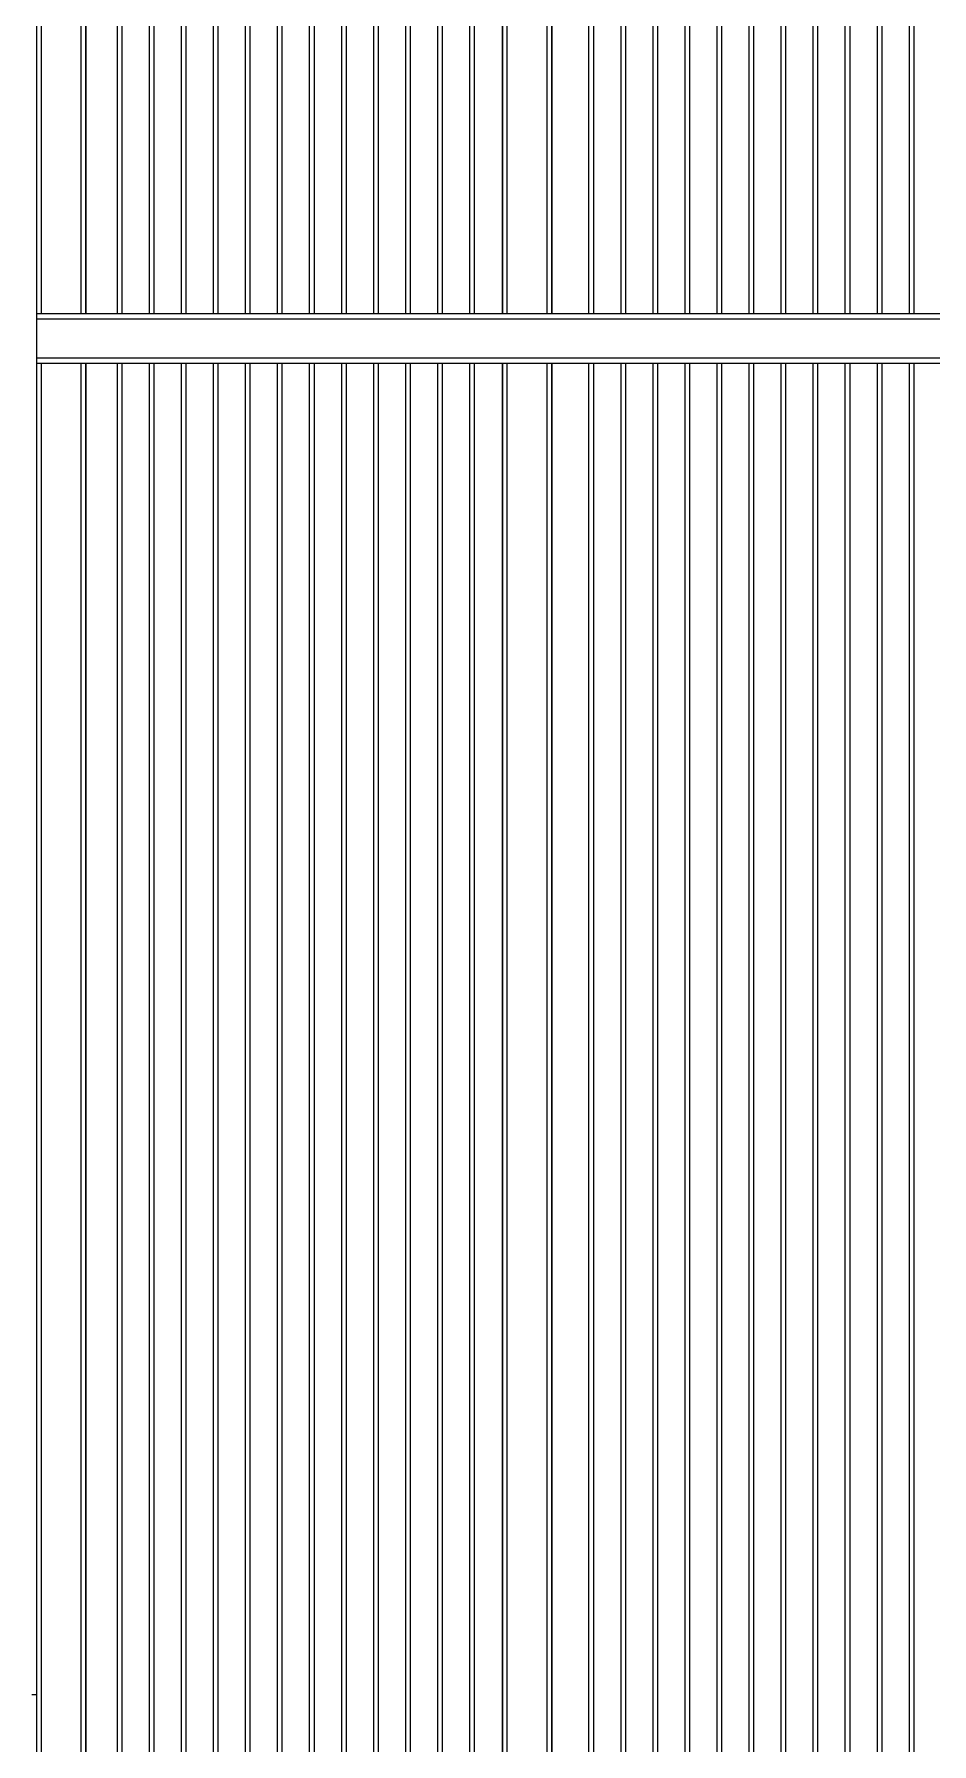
# Model space of a CAD drawing. Header units: millimetres. Extents: x 3774 to 718460, y -768339 to 192544.
# Drawn here: x 365658 to 367479, y -754764 to -751297 of the extents above; entities that cross this region are included whole.
import ezdxf

# ---------------------------------------------------------------- set-up
doc = ezdxf.new("R2010")
doc.units = ezdxf.units.MM
doc.set_wipeout_variables(frame=1)
for name, pattern in [('TA_GL_000.70000', [1.925, 0.7, -0.175, 0.175, -0.175, 0.7]), ('XKITLINE00', [0]), ('XKITLINE02', [4, 2, -2])]:
    doc.linetypes.add(name, pattern=pattern)
for name, color, linetype in [('000 - 0_SYM_DWG_GRIDLINE_MAIN_COLOR_251', 7, 'Continuous'), ('010 - ASPG_EXTR_MAIN_COLOR_2', 7, 'Continuous'), ('010 - ASPG_EXTR_WIPEOUT_', 7, 'Continuous'), ('010 - ASPG_FRAMING_MAIN_COLOR_1', 7, 'Continuous'), ('010 - ASPG_FRAMING_MAIN_COLOR_2', 7, 'Continuous'), ('010 - ASPG_FRAMING_SUB_COLOR_2', 7, 'Continuous'), ('010 - ASPG_FRAMING_WIPEOUT_', 7, 'Continuous')]:
    doc.layers.add(name, color=color, linetype=linetype)
doc.layers.add('Bolt', color=7, linetype='Continuous', lineweight=0)
doc.layers.add('Part', color=7, linetype='Continuous', lineweight=0)
doc.styles.add('TA', font='', dxfattribs={"height": 4.5})
doc.styles.get('TA').set_extended_font_data('Cordia New')

# ---------------------------------------------------------------- blocks, each defined once
blk = doc.blocks.new('*U5902')
at = {"layer": '000 - 0_SYM_DWG_GRIDLINE_MAIN_COLOR_251', "color": 7, "linetype": 'ByBlock', "ltscale": 5}
blk.add_line((10, 0), (-759, 0), dxfattribs=at)
at = {"color": 7, "style": 'TA', "flags": 1}
blk.add_attdef('LOCATION', (6, -6), '', height=4.5, rotation=270, dxfattribs=at)
blk = doc.blocks.new('W-1-PP19-SE-ENT3_20260407-104913_PP19_ENT3_ELE1_DIMS_1')
at = {"layer": '000 - 0_SYM_DWG_GRIDLINE_MAIN_COLOR_251', "color": 7, "linetype": 'TA_GL_000.70000', "xscale": 50.00000000000003, "yscale": 50.00000000000003, "zscale": 50.00000000000003, "rotation": 180}
for p in [(-27800, 114550), (-27800, 111800)]:
    blk.add_blockref('*U5902', p, dxfattribs=at)
blk = doc.blocks.new('*A13134195')
at = {"layer": 'Part', "color": 7, "linetype": 'XKITLINE00', "lineweight": 0}
for p in [(2411.275963, -82.453462), (2423.369525, -86.453462)]:
    blk.add_line(p, (2423.369525, -82.453462), dxfattribs=at)
blk = doc.blocks.new('*A13344216')
at = {"layer": 'Part', "color": 7, "linetype": 'XKITLINE00', "lineweight": 0}
for p, q in [((2423.369525, -124.453462), (2423.369525, -78.053462)), ((2423.369525, -78.053462), (2425.769525, -78.053462)), ((2425.769525, -124.453462), (2425.769525, -78.053462))]:
    blk.add_line(p, q, dxfattribs=at)
blk = doc.blocks.new('*A18514733')
at = {"layer": 'Part', "color": 7, "linetype": 'XKITLINE00', "lineweight": 0}
for p, q in [((2423.369525, -78.053462), (2423.369525, -33.653462)), ((2425.769525, -78.053462), (2425.769525, -33.653462)), ((2423.369525, -78.053462), (2425.769525, -78.053462))]:
    blk.add_line(p, q, dxfattribs=at)
blk = doc.blocks.new('*A18524734')
at = {"layer": 'Part', "color": 7, "linetype": 'XKITLINE00', "lineweight": 0}
for p, q in [((2420.569603, -56.053462), (2420.569603, -44.621462)), ((2421.369603, -56.053462), (2421.369603, -44.621462)), ((2420.569603, -68.053462), (2420.569603, -56.621462)), ((2421.369603, -68.053462), (2421.369603, -56.621462)), ((2420.569603, -80.053462), (2420.569603, -68.621462)), ((2421.369603, -80.053462), (2421.369603, -68.621462)), ((2420.569603, -82.133462), (2420.569603, -80.621462)), ((2421.369603, -82.133462), (2421.369603, -80.621462)), ((2420.569603, -82.133462), (2421.369603, -82.133462))]:
    blk.add_line(p, q, dxfattribs=at)
blk = doc.blocks.new('*A18534735')
at = {"layer": 'Part', "color": 7, "linetype": 'XKITLINE00', "lineweight": 0}
for p, q in [((2413.369603, -56.053462), (2413.369603, -44.621462)), ((2414.169603, -56.053462), (2414.169603, -44.621462)), ((2413.369603, -68.053462), (2413.369603, -56.621462)), ((2414.169603, -68.053462), (2414.169603, -56.621462)), ((2413.369603, -80.053462), (2413.369603, -68.621462)), ((2414.169603, -80.053462), (2414.169603, -68.621462)), ((2413.369603, -82.133462), (2413.369603, -80.621462)), ((2414.169603, -82.133462), (2414.169603, -80.621462)), ((2413.369603, -82.133462), (2414.169603, -82.133462))]:
    blk.add_line(p, q, dxfattribs=at)
blk = doc.blocks.new('*A18544736')
at = {"layer": 'Part', "color": 7, "linetype": 'XKITLINE00', "lineweight": 0}
for p, q in [((2423.209518, -80.053462), (2411.609569, -80.053462)), ((2411.609569, -80.573462), (2411.609569, -80.053462)), ((2423.209518, -80.573462), (2423.209518, -80.053462)), ((2423.209518, -80.573462), (2411.609569, -80.573462))]:
    blk.add_line(p, q, dxfattribs=at)
blk = doc.blocks.new('*A18564738')
at = {"layer": 'Part', "color": 7, "linetype": 'XKITLINE00', "lineweight": 0}
for p, q in [((2420.569603, -80.573462), (2420.569603, -80.621462)), ((2420.569603, -80.621462), (2421.369603, -80.621462)), ((2421.369603, -80.621462), (2421.369603, -80.573462))]:
    blk.add_line(p, q, dxfattribs=at)
blk = doc.blocks.new('*A18574739')
at = {"layer": 'Part', "color": 7, "linetype": 'XKITLINE00', "lineweight": 0}
for p, q in [((2420.945603, -81.421462), (2420.945603, -80.621462)), ((2420.945603, -80.621462), (2420.993603, -80.621462)), ((2420.993603, -81.421462), (2420.993603, -80.621462)), ((2420.945603, -80.861462), (2420.993603, -80.861462)), ((2420.945603, -81.421462), (2420.993603, -81.421462))]:
    blk.add_line(p, q, dxfattribs=at)
blk = doc.blocks.new('*A18584740')
at = {"layer": 'Part', "color": 7, "linetype": 'XKITLINE00', "lineweight": 0}
for p, q in [((2420.905603, -82.173462), (2420.465603, -82.173462)), ((2420.465603, -82.173462), (2420.465603, -82.213462)), ((2420.905603, -82.133462), (2420.905603, -82.173462)), ((2420.945603, -82.213462), (2420.945603, -82.133462))]:
    blk.add_line(p, q, dxfattribs=at)
blk = doc.blocks.new('*A18594741')
at = {"layer": 'Part', "color": 7, "linetype": 'XKITLINE00', "lineweight": 0}
for p, q in [((2419.929603, -82.453462), (2420.089603, -82.293462)), ((2420.089603, -82.293462), (2421.849603, -82.293462)), ((2421.849603, -82.293462), (2422.009603, -82.453462))]:
    blk.add_line(p, q, dxfattribs=at)
blk = doc.blocks.new('*A18604742')
at = {"layer": 'Part', "color": 7, "linetype": 'XKITLINE00', "lineweight": 0}
for p, q in [((2421.849603, -82.213462), (2420.089603, -82.213462)), ((2420.089603, -82.213462), (2420.089603, -82.293462)), ((2421.849603, -82.293462), (2420.089603, -82.293462)), ((2421.849603, -82.213462), (2421.849603, -82.293462))]:
    blk.add_line(p, q, dxfattribs=at)
blk = doc.blocks.new('*A18614743')
at = {"layer": 'Part', "color": 7, "linetype": 'XKITLINE00', "lineweight": 0}
for p, q in [((2413.745603, -81.421462), (2413.745603, -80.621462)), ((2413.745603, -80.621462), (2413.793603, -80.621462)), ((2413.793603, -81.421462), (2413.793603, -80.621462)), ((2413.745603, -80.861462), (2413.793603, -80.861462)), ((2413.745603, -81.421462), (2413.793603, -81.421462))]:
    blk.add_line(p, q, dxfattribs=at)
blk = doc.blocks.new('*A18624744')
at = {"layer": 'Part', "color": 7, "linetype": 'XKITLINE00', "lineweight": 0}
for p, q in [((2413.369603, -80.573462), (2413.369603, -80.621462)), ((2413.369603, -80.621462), (2414.169603, -80.621462)), ((2414.169603, -80.621462), (2414.169603, -80.573462))]:
    blk.add_line(p, q, dxfattribs=at)
blk = doc.blocks.new('*A18644746')
at = {"layer": 'Part', "color": 7, "linetype": 'XKITLINE00', "lineweight": 0}
for p, q in [((2413.705603, -82.173462), (2413.265603, -82.173462)), ((2413.265603, -82.173462), (2413.265603, -82.213462)), ((2413.705603, -82.133462), (2413.705603, -82.173462)), ((2413.745603, -82.213462), (2413.745603, -82.133462))]:
    blk.add_line(p, q, dxfattribs=at)
blk = doc.blocks.new('*A18654747')
at = {"layer": 'Part', "color": 7, "linetype": 'XKITLINE00', "lineweight": 0}
for p, q in [((2412.729603, -82.453462), (2412.889603, -82.293462)), ((2412.889603, -82.293462), (2414.649603, -82.293462)), ((2414.649603, -82.293462), (2414.809603, -82.453462))]:
    blk.add_line(p, q, dxfattribs=at)
blk = doc.blocks.new('*A18664748')
at = {"layer": 'Part', "color": 7, "linetype": 'XKITLINE00', "lineweight": 0}
for p, q in [((2414.649603, -82.213462), (2412.889603, -82.213462)), ((2412.889603, -82.213462), (2412.889603, -82.293462)), ((2414.649603, -82.293462), (2412.889603, -82.293462)), ((2414.649603, -82.213462), (2414.649603, -82.293462))]:
    blk.add_line(p, q, dxfattribs=at)
blk = doc.blocks.new('*A18694751')
at = {"layer": 'Part', "color": 7, "linetype": 'XKITLINE00', "lineweight": 0}
for p, q in [((2423.209518, -68.053462), (2411.609569, -68.053462)), ((2411.609569, -68.573462), (2411.609569, -68.053462)), ((2423.209518, -68.573462), (2423.209518, -68.053462)), ((2423.209518, -68.573462), (2411.609569, -68.573462))]:
    blk.add_line(p, q, dxfattribs=at)
blk = doc.blocks.new('*A18704752')
at = {"layer": 'Part', "color": 7, "linetype": 'XKITLINE00', "lineweight": 0}
for p, q in [((2420.569603, -68.573462), (2420.569603, -68.621462)), ((2420.569603, -68.621462), (2421.369603, -68.621462)), ((2421.369603, -68.621462), (2421.369603, -68.573462))]:
    blk.add_line(p, q, dxfattribs=at)
blk = doc.blocks.new('*A18714753')
at = {"layer": 'Part', "color": 7, "linetype": 'XKITLINE00', "lineweight": 0}
for p, q in [((2420.945603, -69.421462), (2420.945603, -68.621462)), ((2420.945603, -68.621462), (2420.993603, -68.621462)), ((2420.993603, -69.421462), (2420.993603, -68.621462)), ((2420.945603, -68.861462), (2420.993603, -68.861462)), ((2420.945603, -69.421462), (2420.993603, -69.421462))]:
    blk.add_line(p, q, dxfattribs=at)
blk = doc.blocks.new('*A18724754')
at = {"layer": 'Part', "color": 7, "linetype": 'XKITLINE00', "lineweight": 0}
for p, q in [((2413.745603, -69.421462), (2413.745603, -68.621462)), ((2413.745603, -68.621462), (2413.793603, -68.621462)), ((2413.793603, -69.421462), (2413.793603, -68.621462)), ((2413.745603, -68.861462), (2413.793603, -68.861462)), ((2413.745603, -69.421462), (2413.793603, -69.421462))]:
    blk.add_line(p, q, dxfattribs=at)
blk = doc.blocks.new('*A18734755')
at = {"layer": 'Part', "color": 7, "linetype": 'XKITLINE00', "lineweight": 0}
for p, q in [((2413.369603, -68.573462), (2413.369603, -68.621462)), ((2413.369603, -68.621462), (2414.169603, -68.621462)), ((2414.169603, -68.621462), (2414.169603, -68.573462))]:
    blk.add_line(p, q, dxfattribs=at)
blk = doc.blocks.new('*A18874769')
at = {"layer": 'Bolt', "color": 7, "linetype": 'XKITLINE02', "lineweight": 0}
for p, q in [((2425.249524, -80.684822), (2425.249524, -80.341462)), ((2425.249524, -80.684822), (2425.249524, -80.341462)), ((2425.073524, -80.621462), (2425.073524, -80.573462)), ((2425.073524, -80.621462), (2425.073524, -80.573462)), ((2425.193524, -80.573462), (2425.193524, -80.525462)), ((2425.193524, -80.573462), (2425.193524, -80.525462)), ((2425.305524, -80.573462), (2425.305524, -80.525462)), ((2425.305524, -80.573462), (2425.305524, -80.525462)), ((2425.425524, -80.621462), (2425.425524, -80.573462)), ((2425.425524, -80.621462), (2425.425524, -80.573462))]:
    blk.add_line(p, q, dxfattribs=at)
blk = doc.blocks.new('*A18884770')
at = {"layer": 'Bolt', "color": 7, "linetype": 'XKITLINE02', "lineweight": 0}
for p, q in [((2424.369524, -82.356822), (2424.369524, -82.013462)), ((2424.369524, -82.356822), (2424.369524, -82.013462)), ((2424.193524, -82.293462), (2424.193524, -82.213462)), ((2424.193524, -82.293462), (2424.193524, -82.213462)), ((2424.545524, -82.293462), (2424.545524, -82.213462)), ((2424.545524, -82.293462), (2424.545524, -82.213462))]:
    blk.add_line(p, q, dxfattribs=at)
blk = doc.blocks.new('*A18894771')
at = {"layer": 'Bolt', "color": 7, "linetype": 'XKITLINE00', "lineweight": 0}
for p, q in [((2424.257524, -81.933462), (2424.332116, -81.933462)), ((2424.369524, -81.821462), (2424.369524, -81.896054)), ((2424.369524, -82.045462), (2424.369524, -81.97087)), ((2424.481524, -81.933462), (2424.406932, -81.933462))]:
    blk.add_line(p, q, dxfattribs=at)
blk = doc.blocks.new('*A18904772')
at = {"layer": 'Bolt', "color": 7, "linetype": 'XKITLINE02', "lineweight": 0}
for p, q in [((2425.249527, -80.684822), (2425.249527, -80.341462)), ((2425.249527, -80.684822), (2425.249527, -80.341462)), ((2425.073527, -80.621462), (2425.073527, -80.573462)), ((2425.073527, -80.621462), (2425.073527, -80.573462)), ((2425.193527, -80.573462), (2425.193527, -80.525462)), ((2425.193527, -80.573462), (2425.193527, -80.525462)), ((2425.305527, -80.573462), (2425.305527, -80.525462)), ((2425.305527, -80.573462), (2425.305527, -80.525462)), ((2425.425527, -80.621462), (2425.425527, -80.573462)), ((2425.425527, -80.621462), (2425.425527, -80.573462))]:
    blk.add_line(p, q, dxfattribs=at)
blk = doc.blocks.new('*A18914773')
at = {"layer": 'Bolt'}
for points in [[(2420.674, -80.573), (2420.674, -80.525), (2420.786, -80.525), (2420.786, -80.573)], [(2420.674, -80.621), (2420.674, -80.573), (2420.786, -80.573), (2420.786, -80.621)], [(2421.154, -80.573), (2421.154, -80.525), (2421.266, -80.525), (2421.266, -80.573)], [(2421.154, -80.621), (2421.154, -80.573), (2421.266, -80.573), (2421.266, -80.621)]]:
    blk.add_hatch(color=7, dxfattribs=at).paths.add_polyline_path(points, flags=17)
at = {"layer": 'Bolt', "color": 7, "linetype": 'XKITLINE00', "lineweight": 0}
for p, q in [((2420.73, -80.685), (2420.73, -80.341)), ((2421.21, -80.685), (2421.21, -80.341)), ((2420.674, -80.573), (2420.674, -80.525)), ((2420.674, -80.621), (2420.674, -80.573)), ((2420.786, -80.573), (2420.786, -80.525)), ((2420.786, -80.621), (2420.786, -80.573)), ((2421.154, -80.573), (2421.154, -80.525)), ((2421.154, -80.621), (2421.154, -80.573)), ((2421.266, -80.573), (2421.266, -80.525)), ((2421.266, -80.621), (2421.266, -80.573))]:
    blk.add_line(p, q, dxfattribs=at)
blk = doc.blocks.new('*A18924774')
at = {"layer": 'Bolt'}
for points in [[(2420.386, -82.213), (2420.386, -82.293), (2420.274, -82.293), (2420.274, -82.213)], [(2421.666, -82.213), (2421.666, -82.293), (2421.554, -82.293), (2421.554, -82.213)]]:
    blk.add_hatch(color=7, dxfattribs=at).paths.add_polyline_path(points, flags=17)
at = {"layer": 'Bolt', "color": 7, "linetype": 'XKITLINE00', "lineweight": 0}
for p, q in [((2420.33, -82.357), (2420.33, -82.013)), ((2421.61, -82.357), (2421.61, -82.013)), ((2420.274, -82.293), (2420.274, -82.213)), ((2420.386, -82.293), (2420.386, -82.213)), ((2421.554, -82.293), (2421.554, -82.213)), ((2421.666, -82.293), (2421.666, -82.213))]:
    blk.add_line(p, q, dxfattribs=at)
blk = doc.blocks.new('*A18934775')
at = {"layer": 'Bolt', "color": 7, "linetype": 'XKITLINE02', "lineweight": 0}
for p, q in [((2421.056963, -81.933462), (2420.713603, -81.933462)), ((2420.945603, -81.877462), (2420.905603, -81.877462)), ((2420.945603, -81.989462), (2420.905603, -81.989462)), ((2420.993603, -81.877462), (2420.945603, -81.877462)), ((2420.993603, -81.989462), (2420.945603, -81.989462))]:
    blk.add_line(p, q, dxfattribs=at)
blk = doc.blocks.new('*A18944776')
at = {"layer": 'Bolt', "color": 7, "linetype": 'XKITLINE02', "lineweight": 0}
for p, q in [((2424.369524, -82.356822), (2424.369524, -82.013462)), ((2424.369524, -82.356822), (2424.369524, -82.013462)), ((2424.193524, -82.293462), (2424.193524, -82.213462)), ((2424.193524, -82.293462), (2424.193524, -82.213462)), ((2424.545524, -82.293462), (2424.545524, -82.213462)), ((2424.545524, -82.293462), (2424.545524, -82.213462))]:
    blk.add_line(p, q, dxfattribs=at)
blk = doc.blocks.new('*A18954777')
at = {"layer": 'Bolt', "color": 7, "linetype": 'XKITLINE00', "lineweight": 0}
for p, q in [((2424.257524, -81.933462), (2424.332116, -81.933462)), ((2424.369524, -81.821462), (2424.369524, -81.896054)), ((2424.369524, -82.045462), (2424.369524, -81.97087)), ((2424.481524, -81.933462), (2424.406932, -81.933462))]:
    blk.add_line(p, q, dxfattribs=at)
blk = doc.blocks.new('*A18964778')
at = {"layer": 'Bolt'}
for points in [[(2413.474, -80.573), (2413.474, -80.525), (2413.586, -80.525), (2413.586, -80.573)], [(2413.474, -80.621), (2413.474, -80.573), (2413.586, -80.573), (2413.586, -80.621)], [(2413.954, -80.573), (2413.954, -80.525), (2414.066, -80.525), (2414.066, -80.573)], [(2413.954, -80.621), (2413.954, -80.573), (2414.066, -80.573), (2414.066, -80.621)]]:
    blk.add_hatch(color=7, dxfattribs=at).paths.add_polyline_path(points, flags=17)
at = {"layer": 'Bolt', "color": 7, "linetype": 'XKITLINE00', "lineweight": 0}
for p, q in [((2413.53, -80.685), (2413.53, -80.341)), ((2414.01, -80.685), (2414.01, -80.341)), ((2413.474, -80.573), (2413.474, -80.525)), ((2413.474, -80.621), (2413.474, -80.573)), ((2413.586, -80.573), (2413.586, -80.525)), ((2413.586, -80.621), (2413.586, -80.573)), ((2413.954, -80.573), (2413.954, -80.525)), ((2413.954, -80.621), (2413.954, -80.573)), ((2414.066, -80.573), (2414.066, -80.525)), ((2414.066, -80.621), (2414.066, -80.573))]:
    blk.add_line(p, q, dxfattribs=at)
blk = doc.blocks.new('*A18974779')
at = {"layer": 'Bolt'}
for points in [[(2413.186, -82.213), (2413.186, -82.293), (2413.074, -82.293), (2413.074, -82.213)], [(2414.466, -82.213), (2414.466, -82.293), (2414.354, -82.293), (2414.354, -82.213)]]:
    blk.add_hatch(color=7, dxfattribs=at).paths.add_polyline_path(points, flags=17)
at = {"layer": 'Bolt', "color": 7, "linetype": 'XKITLINE00', "lineweight": 0}
for p, q in [((2413.13, -82.357), (2413.13, -82.013)), ((2414.41, -82.357), (2414.41, -82.013)), ((2413.074, -82.293), (2413.074, -82.213)), ((2413.186, -82.293), (2413.186, -82.213)), ((2414.354, -82.293), (2414.354, -82.213)), ((2414.466, -82.293), (2414.466, -82.213))]:
    blk.add_line(p, q, dxfattribs=at)
blk = doc.blocks.new('*A18984780')
at = {"layer": 'Bolt', "color": 7, "linetype": 'XKITLINE02', "lineweight": 0}
for p, q in [((2413.856963, -81.933462), (2413.513603, -81.933462)), ((2413.745603, -81.877462), (2413.705603, -81.877462)), ((2413.745603, -81.989462), (2413.705603, -81.989462)), ((2413.793603, -81.877462), (2413.745603, -81.877462)), ((2413.793603, -81.989462), (2413.745603, -81.989462))]:
    blk.add_line(p, q, dxfattribs=at)
blk = doc.blocks.new('*A19004782')
at = {"layer": 'Bolt', "color": 7, "linetype": 'XKITLINE02', "lineweight": 0}
for p, q in [((2425.249524, -68.684822), (2425.249524, -68.341462)), ((2425.249524, -68.684822), (2425.249524, -68.341462)), ((2425.073524, -68.621462), (2425.073524, -68.573462)), ((2425.073524, -68.621462), (2425.073524, -68.573462)), ((2425.193524, -68.573462), (2425.193524, -68.525462)), ((2425.193524, -68.573462), (2425.193524, -68.525462)), ((2425.305524, -68.573462), (2425.305524, -68.525462)), ((2425.305524, -68.573462), (2425.305524, -68.525462)), ((2425.425524, -68.621462), (2425.425524, -68.573462)), ((2425.425524, -68.621462), (2425.425524, -68.573462))]:
    blk.add_line(p, q, dxfattribs=at)
blk = doc.blocks.new('*A19014783')
at = {"layer": 'Bolt'}
for points in [[(2420.674, -68.573), (2420.674, -68.525), (2420.786, -68.525), (2420.786, -68.573)], [(2420.674, -68.621), (2420.674, -68.573), (2420.786, -68.573), (2420.786, -68.621)], [(2421.154, -68.573), (2421.154, -68.525), (2421.266, -68.525), (2421.266, -68.573)], [(2421.154, -68.621), (2421.154, -68.573), (2421.266, -68.573), (2421.266, -68.621)]]:
    blk.add_hatch(color=7, dxfattribs=at).paths.add_polyline_path(points, flags=17)
at = {"layer": 'Bolt', "color": 7, "linetype": 'XKITLINE00', "lineweight": 0}
for p, q in [((2420.73, -68.685), (2420.73, -68.341)), ((2421.21, -68.685), (2421.21, -68.341)), ((2420.674, -68.573), (2420.674, -68.525)), ((2420.674, -68.621), (2420.674, -68.573)), ((2420.786, -68.573), (2420.786, -68.525)), ((2420.786, -68.621), (2420.786, -68.573)), ((2421.154, -68.573), (2421.154, -68.525)), ((2421.154, -68.621), (2421.154, -68.573)), ((2421.266, -68.573), (2421.266, -68.525)), ((2421.266, -68.621), (2421.266, -68.573))]:
    blk.add_line(p, q, dxfattribs=at)
blk = doc.blocks.new('*A19024784')
at = {"layer": 'Bolt', "color": 7, "linetype": 'XKITLINE02', "lineweight": 0}
for p, q in [((2425.249527, -68.684822), (2425.249527, -68.341462)), ((2425.249527, -68.684822), (2425.249527, -68.341462)), ((2425.073527, -68.621462), (2425.073527, -68.573462)), ((2425.073527, -68.621462), (2425.073527, -68.573462)), ((2425.193527, -68.573462), (2425.193527, -68.525462)), ((2425.193527, -68.573462), (2425.193527, -68.525462)), ((2425.305527, -68.573462), (2425.305527, -68.525462)), ((2425.305527, -68.573462), (2425.305527, -68.525462)), ((2425.425527, -68.621462), (2425.425527, -68.573462)), ((2425.425527, -68.621462), (2425.425527, -68.573462))]:
    blk.add_line(p, q, dxfattribs=at)
blk = doc.blocks.new('*A19034785')
at = {"layer": 'Bolt'}
for points in [[(2413.474, -68.573), (2413.474, -68.525), (2413.586, -68.525), (2413.586, -68.573)], [(2413.474, -68.621), (2413.474, -68.573), (2413.586, -68.573), (2413.586, -68.621)], [(2413.954, -68.573), (2413.954, -68.525), (2414.066, -68.525), (2414.066, -68.573)], [(2413.954, -68.621), (2413.954, -68.573), (2414.066, -68.573), (2414.066, -68.621)]]:
    blk.add_hatch(color=7, dxfattribs=at).paths.add_polyline_path(points, flags=17)
at = {"layer": 'Bolt', "color": 7, "linetype": 'XKITLINE00', "lineweight": 0}
for p, q in [((2413.53, -68.685), (2413.53, -68.341)), ((2414.01, -68.685), (2414.01, -68.341)), ((2413.474, -68.573), (2413.474, -68.525)), ((2413.474, -68.621), (2413.474, -68.573)), ((2413.586, -68.573), (2413.586, -68.525)), ((2413.586, -68.621), (2413.586, -68.573)), ((2413.954, -68.573), (2413.954, -68.525)), ((2413.954, -68.621), (2413.954, -68.573)), ((2414.066, -68.573), (2414.066, -68.525)), ((2414.066, -68.621), (2414.066, -68.573))]:
    blk.add_line(p, q, dxfattribs=at)
blk = doc.blocks.new('*A19044786')
at = {"layer": 'Part', "color": 7, "linetype": 'XKITLINE00', "lineweight": 0}
for p, q in [((2423.209518, -56.053462), (2411.609569, -56.053462)), ((2411.609569, -56.573462), (2411.609569, -56.053462)), ((2423.209518, -56.573462), (2423.209518, -56.053462)), ((2423.209518, -56.573462), (2411.609569, -56.573462))]:
    blk.add_line(p, q, dxfattribs=at)
blk = doc.blocks.new('*A19054787')
at = {"layer": 'Part', "color": 7, "linetype": 'XKITLINE00', "lineweight": 0}
for p, q in [((2420.569603, -56.573462), (2420.569603, -56.621462)), ((2421.369603, -56.621462), (2421.369603, -56.573462)), ((2420.569603, -56.621462), (2421.369603, -56.621462))]:
    blk.add_line(p, q, dxfattribs=at)
blk = doc.blocks.new('*A19064788')
at = {"layer": 'Part', "color": 7, "linetype": 'XKITLINE00', "lineweight": 0}
for p, q in [((2420.945603, -57.421462), (2420.945603, -56.621462)), ((2420.945603, -56.621462), (2420.993603, -56.621462)), ((2420.993603, -57.421462), (2420.993603, -56.621462)), ((2420.945603, -56.861462), (2420.993603, -56.861462)), ((2420.945603, -57.421462), (2420.993603, -57.421462))]:
    blk.add_line(p, q, dxfattribs=at)
blk = doc.blocks.new('*A19074789')
at = {"layer": 'Part', "color": 7, "linetype": 'XKITLINE00', "lineweight": 0}
for p, q in [((2413.745603, -57.421462), (2413.745603, -56.621462)), ((2413.745603, -56.621462), (2413.793603, -56.621462)), ((2413.793603, -57.421462), (2413.793603, -56.621462)), ((2413.745603, -56.861462), (2413.793603, -56.861462)), ((2413.745603, -57.421462), (2413.793603, -57.421462))]:
    blk.add_line(p, q, dxfattribs=at)
blk = doc.blocks.new('*A19084790')
at = {"layer": 'Part', "color": 7, "linetype": 'XKITLINE00', "lineweight": 0}
for p, q in [((2413.369603, -56.573462), (2413.369603, -56.621462)), ((2414.169603, -56.621462), (2414.169603, -56.573462)), ((2413.369603, -56.621462), (2414.169603, -56.621462))]:
    blk.add_line(p, q, dxfattribs=at)
blk = doc.blocks.new('*A19314813')
at = {"layer": 'Bolt'}
for points in [[(2420.674, -56.573), (2420.674, -56.525), (2420.786, -56.525), (2420.786, -56.573)], [(2420.674, -56.621), (2420.674, -56.573), (2420.786, -56.573), (2420.786, -56.621)], [(2421.154, -56.573), (2421.154, -56.525), (2421.266, -56.525), (2421.266, -56.573)], [(2421.154, -56.621), (2421.154, -56.573), (2421.266, -56.573), (2421.266, -56.621)]]:
    blk.add_hatch(color=7, dxfattribs=at).paths.add_polyline_path(points, flags=17)
at = {"layer": 'Bolt', "color": 7, "linetype": 'XKITLINE00', "lineweight": 0}
for p, q in [((2420.674, -56.573), (2420.674, -56.525)), ((2420.674, -56.621), (2420.674, -56.573)), ((2420.73, -56.685), (2420.73, -56.341)), ((2420.786, -56.573), (2420.786, -56.525)), ((2420.786, -56.621), (2420.786, -56.573)), ((2421.154, -56.573), (2421.154, -56.525)), ((2421.154, -56.621), (2421.154, -56.573)), ((2421.21, -56.685), (2421.21, -56.341)), ((2421.266, -56.573), (2421.266, -56.525)), ((2421.266, -56.621), (2421.266, -56.573))]:
    blk.add_line(p, q, dxfattribs=at)
blk = doc.blocks.new('*A19324814')
at = {"layer": 'Bolt'}
for points in [[(2413.474, -56.573), (2413.474, -56.525), (2413.586, -56.525), (2413.586, -56.573)], [(2413.474, -56.621), (2413.474, -56.573), (2413.586, -56.573), (2413.586, -56.621)], [(2413.954, -56.573), (2413.954, -56.525), (2414.066, -56.525), (2414.066, -56.573)], [(2413.954, -56.621), (2413.954, -56.573), (2414.066, -56.573), (2414.066, -56.621)]]:
    blk.add_hatch(color=7, dxfattribs=at).paths.add_polyline_path(points, flags=17)
at = {"layer": 'Bolt', "color": 7, "linetype": 'XKITLINE00', "lineweight": 0}
for p, q in [((2413.474, -56.573), (2413.474, -56.525)), ((2413.474, -56.621), (2413.474, -56.573)), ((2413.53, -56.685), (2413.53, -56.341)), ((2413.586, -56.573), (2413.586, -56.525)), ((2413.586, -56.621), (2413.586, -56.573)), ((2413.954, -56.573), (2413.954, -56.525)), ((2413.954, -56.621), (2413.954, -56.573)), ((2414.01, -56.685), (2414.01, -56.341)), ((2414.066, -56.573), (2414.066, -56.525)), ((2414.066, -56.621), (2414.066, -56.573))]:
    blk.add_line(p, q, dxfattribs=at)
blk = doc.blocks.new('*A19564838')
at = {"layer": 'Part', "color": 7, "linetype": 'XKITLINE00', "lineweight": 0}
for p, q in [((2425.769509, -82.453462), (2438.489525, -82.453462)), ((2438.489523, -82.453462), (2438.489525, -82.453462)), ((2438.489525, -82.453462), (2438.489525, -86.453462)), ((2438.489525, -86.453462), (2425.769509, -86.453462)), ((2438.489523, -86.453462), (2438.489525, -86.453462))]:
    blk.add_line(p, q, dxfattribs=at)
blk = doc.blocks.new('*A19804862')
at = {"layer": 'Bolt', "color": 7, "linetype": 'XKITLINE02', "lineweight": 0}
for p, q in [((2425.073524, -56.621462), (2425.073524, -56.573462)), ((2425.073524, -56.621462), (2425.073524, -56.573462)), ((2425.193524, -56.573462), (2425.193524, -56.525462)), ((2425.193524, -56.573462), (2425.193524, -56.525462)), ((2425.249524, -56.684822), (2425.249524, -56.341462)), ((2425.249524, -56.684822), (2425.249524, -56.341462)), ((2425.305524, -56.573462), (2425.305524, -56.525462)), ((2425.305524, -56.573462), (2425.305524, -56.525462)), ((2425.425524, -56.621462), (2425.425524, -56.573462)), ((2425.425524, -56.621462), (2425.425524, -56.573462))]:
    blk.add_line(p, q, dxfattribs=at)
blk = doc.blocks.new('*A19824864')
at = {"layer": 'Bolt', "color": 7, "linetype": 'XKITLINE02', "lineweight": 0}
for p, q in [((2425.073527, -56.621462), (2425.073527, -56.573462)), ((2425.073527, -56.621462), (2425.073527, -56.573462)), ((2425.193527, -56.573462), (2425.193527, -56.525462)), ((2425.193527, -56.573462), (2425.193527, -56.525462)), ((2425.249527, -56.684822), (2425.249527, -56.341462)), ((2425.249527, -56.684822), (2425.249527, -56.341462)), ((2425.305527, -56.573462), (2425.305527, -56.525462)), ((2425.305527, -56.573462), (2425.305527, -56.525462)), ((2425.425527, -56.621462), (2425.425527, -56.573462)), ((2425.425527, -56.621462), (2425.425527, -56.573462))]:
    blk.add_line(p, q, dxfattribs=at)
blk = doc.blocks.new('W-1-PP19-SE-ENT3_20260407-111149_PP19_ENT3_SE_ELE3')
at = {"color": 7, "lineweight": 0, "xscale": 125, "yscale": 125, "zscale": 125}
for name in ['*A18514733', '*A18534735', '*A18524734', '*A19044786', '*A19324814', '*A19314813', '*A19804862', '*A19824864', '*A19084790', '*A19074789', '*A19054787', '*A19064788', '*A18694751', '*A19034785', '*A19014783', '*A19004782', '*A19024784', '*A18734755', '*A18724754', '*A18704752', '*A18714753', '*A13344216', '*A18544736', '*A18964778', '*A18914773', '*A18874769', '*A18904772', '*A18624744', '*A18614743', '*A18564738', '*A18574739', '*A18974779', '*A18984780', '*A18924774', '*A18934775', '*A18884770', '*A18944776', '*A18894771', '*A18954777', '*A18654747', '*A18664748', '*A18644746', '*A18594741', '*A18604742', '*A18584740', '*A13134195', '*A19564838']:
    blk.add_blockref(name, (-296446.190625, 122106.68275), dxfattribs=at)
blk = doc.blocks.new('*U5962')
at = {"color": 7}
blk.add_wipeout([(50, 0), (926.3, 0), (926.3, 12350), (50, 12350)], dxfattribs=at).dxf.layer = '010 - ASPG_EXTR_WIPEOUT_'
at = {"layer": '010 - ASPG_EXTR_MAIN_COLOR_2', "color": 7}
for points in [[(125, 0), (135.2, 0), (135.2, 12350), (125, 12350)], [(190, 0), (200.2, 0), (200.2, 12350), (190, 12350)], [(255, 0), (265.2, 0), (265.2, 12350), (255, 12350)], [(320, 0), (330.2, 0), (330.2, 12350), (320, 12350)], [(385, 0), (395.2, 0), (395.2, 12350), (385, 12350)], [(450, 0), (460.2, 0), (460.2, 12350), (450, 12350)], [(515, 0), (525.2, 0), (525.2, 12350), (515, 12350)], [(580, 0), (590.2, 0), (590.2, 12350), (580, 12350)], [(645, 0), (655.2, 0), (655.2, 12350), (645, 12350)], [(710, 0), (720.2, 0), (720.2, 12350), (710, 12350)], [(775, 0), (785.2, 0), (785.2, 12350), (775, 12350)]]:
    blk.add_lwpolyline(points, close=True, dxfattribs=at)
at = {"layer": '010 - ASPG_FRAMING_SUB_COLOR_2', "color": 7}
blk.add_lwpolyline([(50, 0), (926.3, 0), (926.3, 12350), (50, 12350)], close=True, dxfattribs=at)
at = {"color": 7}
blk.add_wipeout([(-50, 0), (50, 0), (50, 12350), (-50, 12350)], dxfattribs=at).dxf.layer = '010 - ASPG_EXTR_WIPEOUT_'
at = {"layer": '010 - ASPG_FRAMING_MAIN_COLOR_1', "color": 7}
for points in [[(-50, 0), (-40, 0), (-40, 12350), (-50, 12350)], [(40, 0), (50, 0), (50, 12350), (40, 12350)]]:
    blk.add_lwpolyline(points, close=True, dxfattribs=at)
at = {"layer": '010 - ASPG_FRAMING_SUB_COLOR_2', "color": 7}
blk.add_lwpolyline([(-50, 0), (50, 0), (50, 12350), (-50, 12350)], close=True, dxfattribs=at)
blk = doc.blocks.new('*U5961')
at = {"color": 7}
blk.add_wipeout([(50, 0), (895, 0), (895, 12350), (50, 12350)], dxfattribs=at).dxf.layer = '010 - ASPG_EXTR_WIPEOUT_'
at = {"layer": '010 - ASPG_EXTR_MAIN_COLOR_2', "color": 7}
for points in [[(113.3, 0), (123.5, 0), (123.5, 12350), (113.3, 12350)], [(178.3, 0), (188.5, 0), (188.5, 12350), (178.3, 12350)], [(243.3, 0), (253.5, 0), (253.5, 12350), (243.3, 12350)], [(308.3, 0), (318.5, 0), (318.5, 12350), (308.3, 12350)], [(373.3, 0), (383.5, 0), (383.5, 12350), (373.3, 12350)], [(438.3, 0), (448.5, 0), (448.5, 12350), (438.3, 12350)], [(503.3, 0), (513.5, 0), (513.5, 12350), (503.3, 12350)], [(568.3, 0), (578.5, 0), (578.5, 12350), (568.3, 12350)], [(633.3, 0), (643.5, 0), (643.5, 12350), (633.3, 12350)], [(698.3, 0), (708.5, 0), (708.5, 12350), (698.3, 12350)], [(763.3, 0), (773.5, 0), (773.5, 12350), (763.3, 12350)], [(828.3, 0), (838.5, 0), (838.5, 12350), (828.3, 12350)]]:
    blk.add_lwpolyline(points, close=True, dxfattribs=at)
at = {"layer": '010 - ASPG_FRAMING_SUB_COLOR_2', "color": 7}
blk.add_lwpolyline([(50, 0), (895, 0), (895, 12350), (50, 12350)], close=True, dxfattribs=at)
at = {"color": 7}
for points in [[(-50, 0), (50, 0), (50, 12350), (-50, 12350)], [(895, 0), (995, 0), (995, 12350), (895, 12350)]]:
    blk.add_wipeout(points, dxfattribs=at).dxf.layer = '010 - ASPG_EXTR_WIPEOUT_'
at = {"layer": '010 - ASPG_FRAMING_MAIN_COLOR_1', "color": 7}
for points in [[(-50, 0), (-40, 0), (-40, 12350), (-50, 12350)], [(40, 0), (50, 0), (50, 12350), (40, 12350)], [(895, 0), (905, 0), (905, 12350), (895, 12350)], [(985, 0), (995, 0), (995, 12350), (985, 12350)]]:
    blk.add_lwpolyline(points, close=True, dxfattribs=at)
at = {"layer": '010 - ASPG_FRAMING_SUB_COLOR_2', "color": 7}
for points in [[(-50, 0), (50, 0), (50, 12350), (-50, 12350)], [(895, 0), (995, 0), (995, 12350), (895, 12350)]]:
    blk.add_lwpolyline(points, close=True, dxfattribs=at)
blk = doc.blocks.new('*U5954')
at = {"color": 7}
blk.add_wipeout([(0, -40), (1918, -40), (1918, 40), (0, 40)], dxfattribs=at).dxf.layer = '010 - ASPG_FRAMING_WIPEOUT_'
at = {"layer": '010 - ASPG_FRAMING_MAIN_COLOR_2', "color": 7}
blk.add_lwpolyline([(0, -40), (1918, -40), (1918, 40), (0, 40)], close=True, dxfattribs=at)
at = {"color": 7}
for points in [[(0, 40), (1993, 40), (1993, 50), (0, 50)], [(0, -50), (1993, -50), (1993, -40), (0, -40)]]:
    blk.add_wipeout(points, dxfattribs=at).dxf.layer = '010 - ASPG_FRAMING_WIPEOUT_'
at = {"layer": '010 - ASPG_FRAMING_MAIN_COLOR_1', "color": 7}
for points in [[(0, 40), (1993, 40), (1993, 50), (0, 50)], [(0, -50), (1993, -50), (1993, -40), (0, -40)]]:
    blk.add_lwpolyline(points, close=True, dxfattribs=at)
blk = doc.blocks.new('W-1-PP19-SE-ENT3_20260407-131650_PP19_ENT3_ASPG_ELE3')
at = {"color": 7}
blk.add_blockref('*U5961', (5023, 105550), dxfattribs=at)
blk.add_blockref('*U5962', (5968, 105550), dxfattribs=at)
blk.add_blockref('*U5954', (4973, 114550), dxfattribs=at)

msp = doc.modelspace()

# ---------------------------------------------------------------- block references
at = {"color": 7}
msp.add_blockref('W-1-PP19-SE-ENT3_20260407-111149_PP19_ENT3_SE_ELE3', (360689.371, -866463.718), dxfattribs=at)

# ---------------------------------------------------------------- next in the draw order: block references
msp.add_blockref('W-1-PP19-SE-ENT3_20260407-104913_PP19_ENT3_ELE1_DIMS_1', (360689.371, -866463.718), dxfattribs=at)

# ---------------------------------------------------------------- next in the draw order: block references
msp.add_blockref('W-1-PP19-SE-ENT3_20260407-131650_PP19_ENT3_ASPG_ELE3', (360689.371, -866463.718), dxfattribs=at)

doc.saveas('drawing.dxf')
